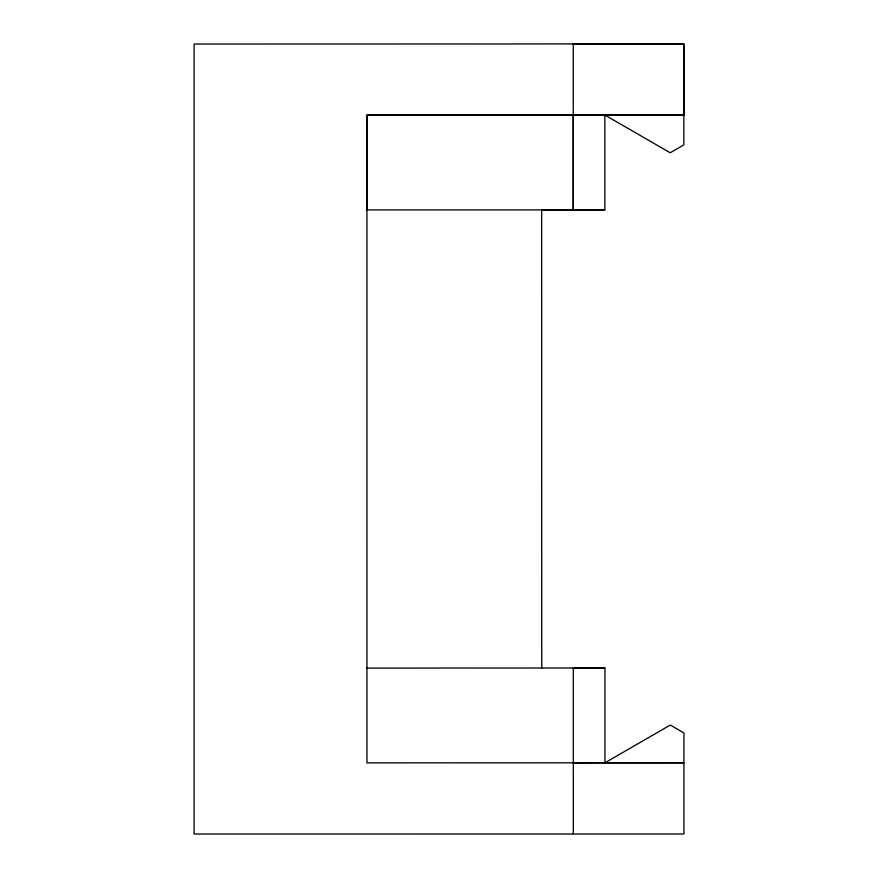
<?xml version="1.0" encoding="UTF-8"?>
<svg xmlns="http://www.w3.org/2000/svg" width="878" height="878" viewBox="0 0 878 878"><rect width="100%" height="100%" fill="white"/><g stroke="black" fill="none" stroke-linecap="round" stroke-linejoin="round"><path stroke-width="1.32" d="M366.949 209.919L366.949 115.117L683.852 115.029L683.841 43.9L573.246 43.911L573.257 209.908L366.499 209.908M573.312 762.839L604.931 762.795L670.298 725.052L683.929 732.987L683.929 833.979L194.115 834.023L194.104 44.043L683.841 43.9L683.852 144.837L670.221 152.772L604.854 115.029L573.257 115.073L573.257 209.919L604.854 209.831L604.854 115.029L683.852 115.029M541.726 668.004L541.649 209.831L604.854 209.82M573.257 115.117L366.949 115.117L366.971 762.883L683.929 762.795L604.931 762.795L604.931 667.993L573.312 668.059L573.323 834.023M366.532 668.081L604.931 667.993"/></g></svg>
